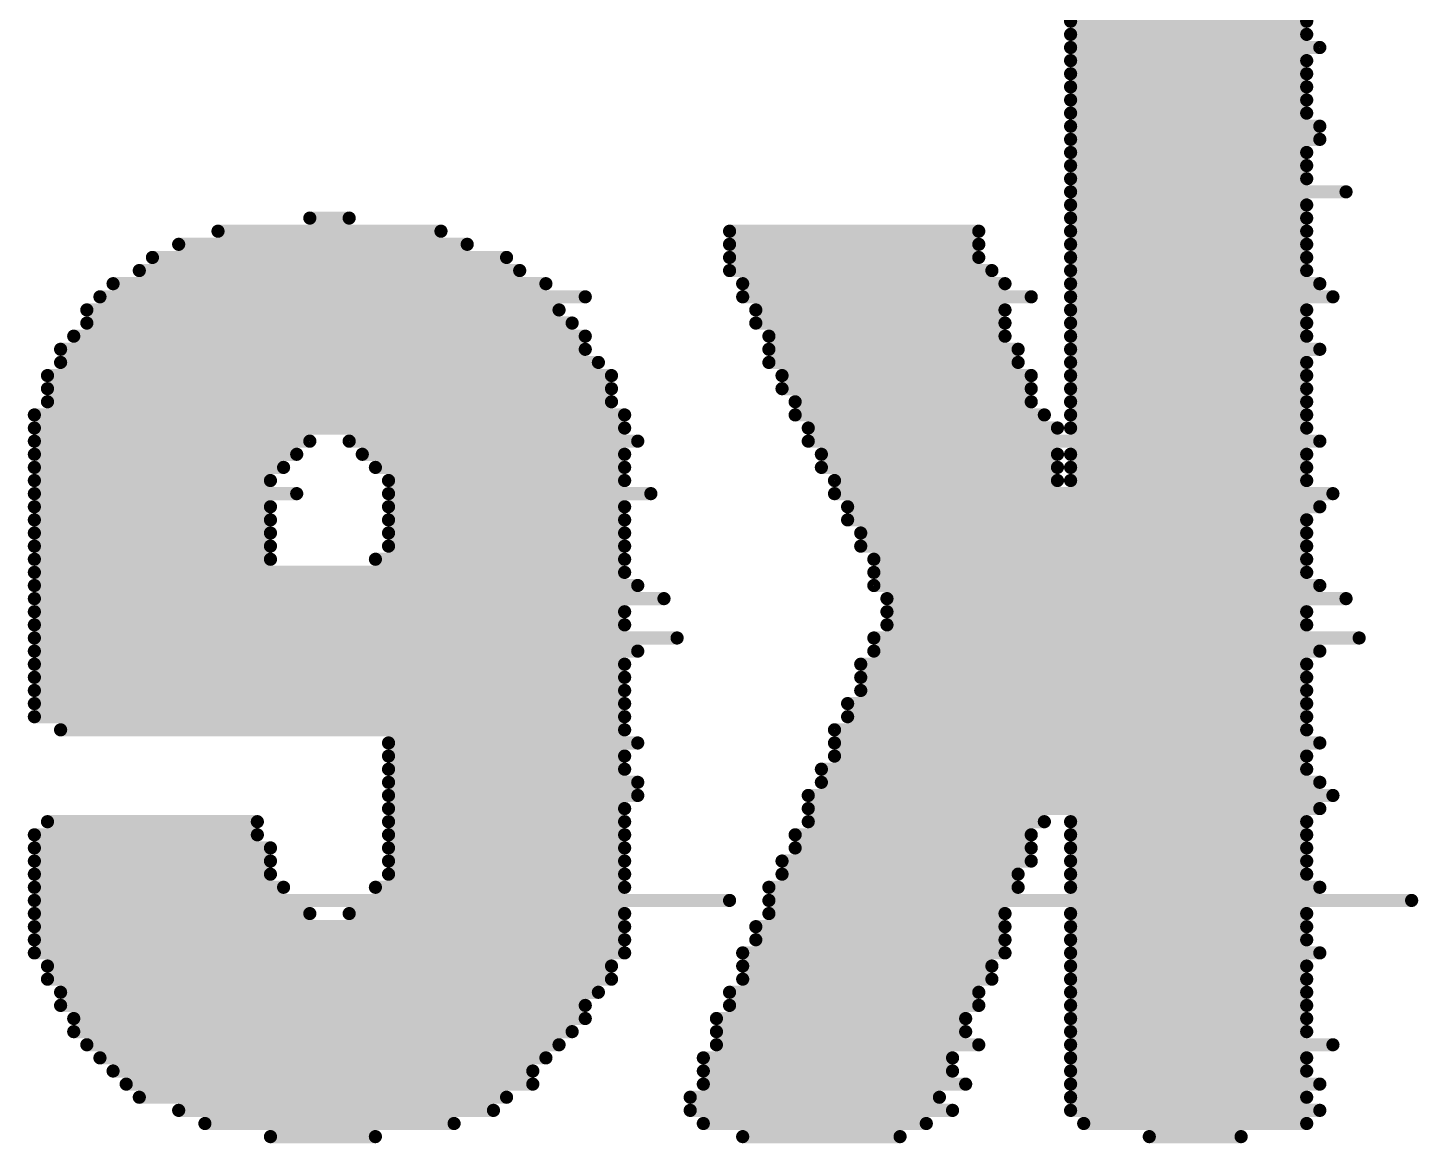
# Model space of a CAD drawing. Header units: millimetres. Extents: x 38 to 445, y 25 to 285.
# Drawn here: x 212.468 to 213.814, y 81.535 to 82.614 of the extents above; entities that cross this region are included whole.
import ezdxf

# ---------------------------------------------------------------- set-up
doc = ezdxf.new("R2010")
doc.units = ezdxf.units.MM
doc.layers.add('BottomOverlay', color=54, linetype='Continuous')

# ---------------------------------------------------------------- blocks, each defined once
blk = doc.blocks.new('P___Z__SOM_B_10')
at = {"layer": 'BottomOverlay', "const_width": 0.0127}
for points in [[(35.4203, -1.5621), (35.3314, -1.5621)], [(35.814, -1.5621), (35.6616, -1.5621)], [(36.2712, -1.5621), (36.1696, -1.5621)], [(35.4838, -1.5748), (35.2679, -1.5748)], [(35.8521, -1.5748), (35.6362, -1.5748)], [(36.3347, -1.5748), (36.0934, -1.5748)], [(35.4965, -1.5875), (35.2552, -1.5875)], [(35.8648, -1.5875), (35.6108, -1.5875)], [(36.3601, -1.5875), (36.0553, -1.5875)], [(35.4965, -1.6002), (35.2679, -1.6002)], [(35.8648, -1.6002), (35.6235, -1.6002)], [(36.3982, -1.6002), (36.0426, -1.6002)], [(35.4965, -1.6129), (35.2552, -1.6129)], [(35.8521, -1.6129), (35.5981, -1.6129)], [(36.4109, -1.6129), (36.0172, -1.6129)], [(35.4965, -1.6256), (35.2679, -1.6256)], [(35.8521, -1.6256), (35.6108, -1.6256)], [(36.4236, -1.6256), (36.0172, -1.6256)], [(35.4965, -1.6383), (35.2679, -1.6383)], [(35.8521, -1.6383), (35.6108, -1.6383)], [(36.4363, -1.6383), (36.0045, -1.6383)], [(35.4965, -1.651), (35.2425, -1.651)], [(35.8394, -1.651), (35.5854, -1.651)], [(36.449, -1.651), (35.9918, -1.651)], [(35.4965, -1.6637), (35.2679, -1.6637)], [(35.8394, -1.6637), (35.5981, -1.6637)], [(36.4617, -1.6637), (35.9791, -1.6637)], [(35.4965, -1.6764), (35.2679, -1.6764)], [(35.8394, -1.6764), (35.5981, -1.6764)], [(36.4617, -1.6764), (35.9664, -1.6764)], [(35.4965, -1.6891), (35.2679, -1.6891)], [(35.4965, -1.7018), (35.2679, -1.7018)], [(35.8267, -1.6891), (35.5854, -1.6891)], [(35.8267, -1.7018), (35.5854, -1.7018)], [(36.4744, -1.7018), (35.9537, -1.7018)], [(36.4744, -1.6891), (35.9664, -1.6891)], [(35.4965, -1.7145), (35.2679, -1.7145)], [(35.814, -1.7145), (35.5727, -1.7145)], [(36.4871, -1.7145), (35.941, -1.7145)], [(35.4965, -1.7272), (35.2679, -1.7272)], [(35.814, -1.7272), (35.5727, -1.7272)], [(36.4871, -1.7272), (35.941, -1.7272)], [(35.4965, -1.7399), (35.2552, -1.7399)], [(35.814, -1.7399), (35.56, -1.7399)], [(36.4998, -1.7399), (35.9283, -1.7399)], [(35.4965, -1.7526), (35.2679, -1.7526)], [(35.8013, -1.7526), (35.56, -1.7526)], [(36.4998, -1.7526), (35.9283, -1.7526)], [(35.4965, -1.7653), (35.2679, -1.7653)], [(35.8013, -1.7653), (35.56, -1.7653)], [(36.4998, -1.7653), (35.9283, -1.7653)], [(35.4965, -1.778), (35.2679, -1.778)], [(35.7886, -1.778), (35.56, -1.778)], [(36.195, -1.778), (35.9283, -1.778)], [(36.4998, -1.778), (36.2331, -1.778)], [(35.7886, -1.7907), (35.1663, -1.7907)], [(36.4998, -1.7907), (35.8267, -1.7907)], [(35.4965, -1.8034), (35.2552, -1.8034)], [(35.7886, -1.8034), (35.5473, -1.8034)], [(36.1696, -1.8034), (35.9283, -1.8034)], [(36.4998, -1.8034), (36.2585, -1.8034)], [(35.4965, -1.8161), (35.2679, -1.8161)], [(35.7759, -1.8161), (35.5473, -1.8161)], [(36.1569, -1.8161), (35.9283, -1.8161)], [(36.4998, -1.8161), (36.2712, -1.8161)], [(35.4965, -1.8288), (35.2679, -1.8288)], [(35.7759, -1.8288), (35.5346, -1.8288)], [(36.1569, -1.8288), (35.9283, -1.8288)], [(36.4998, -1.8288), (36.2712, -1.8288)], [(35.4965, -1.8415), (35.2679, -1.8415)], [(35.7632, -1.8415), (35.5346, -1.8415)], [(36.1569, -1.8415), (35.9283, -1.8415)], [(36.4998, -1.8415), (36.2712, -1.8415)], [(35.4965, -1.8542), (35.2679, -1.8542)], [(35.7632, -1.8542), (35.5346, -1.8542)], [(36.1569, -1.8542), (35.9283, -1.8542)], [(36.4998, -1.8542), (36.2839, -1.8542)], [(35.4965, -1.8669), (35.2679, -1.8669)], [(35.7505, -1.8669), (35.5219, -1.8669)], [(36.1569, -1.8669), (35.9283, -1.8669)], [(36.4871, -1.8669), (36.2839, -1.8669)], [(35.7505, -1.8796), (35.2552, -1.8796)], [(36.1569, -1.8796), (35.9283, -1.8796)], [(35.7505, -1.8923), (35.2425, -1.8923)], [(36.1569, -1.8923), (35.9156, -1.8923)], [(35.7378, -1.905), (35.2552, -1.905)], [(35.7378, -1.9177), (35.2679, -1.9177)], [(36.1569, -1.905), (35.9156, -1.905)], [(36.1569, -1.9177), (35.9283, -1.9177)], [(35.7251, -1.9304), (35.2679, -1.9304)], [(36.1569, -1.9304), (35.9283, -1.9304)], [(35.7251, -1.9431), (35.2552, -1.9431)], [(36.1569, -1.9431), (35.9156, -1.9431)], [(35.7251, -1.9558), (35.2679, -1.9558)], [(36.4744, -1.9558), (35.9283, -1.9558)], [(35.7124, -1.9685), (35.2679, -1.9685)], [(36.4998, -1.9685), (35.9283, -1.9685)], [(35.7124, -1.9812), (35.2679, -1.9812)], [(36.4998, -1.9812), (35.9283, -1.9812)], [(35.6997, -1.9939), (35.2679, -1.9939)], [(36.4998, -1.9939), (35.9283, -1.9939)], [(35.6997, -2.0066), (35.2679, -2.0066)], [(36.4998, -2.0066), (35.9283, -2.0066)], [(35.6997, -2.0193), (35.2679, -2.0193)], [(36.4998, -2.0193), (35.9283, -2.0193)], [(35.687, -2.032), (35.2552, -2.032)], [(36.4998, -2.032), (35.9156, -2.032)], [(35.687, -2.0447), (35.2171, -2.0447)], [(36.4998, -2.0447), (35.8775, -2.0447)], [(35.6743, -2.0574), (35.2679, -2.0574)], [(36.4998, -2.0574), (35.9283, -2.0574)], [(35.6743, -2.0701), (35.2679, -2.0701)], [(36.4998, -2.0701), (35.9283, -2.0701)], [(35.6743, -2.0828), (35.2298, -2.0828)], [(36.4998, -2.0828), (35.8902, -2.0828)], [(35.687, -2.0955), (35.2552, -2.0955)], [(36.4998, -2.0955), (35.9156, -2.0955)], [(35.687, -2.1082), (35.2679, -2.1082)], [(36.4998, -2.1082), (35.9283, -2.1082)], [(35.687, -2.1209), (35.2679, -2.1209)], [(36.1696, -2.1209), (35.9283, -2.1209)], [(36.4998, -2.1209), (36.2712, -2.1209)], [(35.6997, -2.1336), (35.2679, -2.1336)], [(35.6997, -2.1463), (35.2679, -2.1463)], [(36.1569, -2.1336), (35.9283, -2.1336)], [(36.1569, -2.1463), (35.9283, -2.1463)], [(36.4998, -2.1336), (36.2712, -2.1336)], [(36.4998, -2.1463), (36.2712, -2.1463)], [(35.7124, -2.159), (35.2679, -2.159)], [(36.1569, -2.159), (35.9283, -2.159)], [(36.4998, -2.159), (36.2712, -2.159)], [(35.7124, -2.1717), (35.2552, -2.1717)], [(36.1569, -2.1717), (35.9283, -2.1717)], [(36.4998, -2.1717), (36.2712, -2.1717)], [(35.7251, -2.1844), (35.2425, -2.1844)], [(36.1569, -2.1844), (35.9029, -2.1844)], [(36.4998, -2.1844), (36.2458, -2.1844)], [(35.4965, -2.1971), (35.2679, -2.1971)], [(35.7251, -2.1971), (35.5092, -2.1971)], [(36.1569, -2.1971), (35.9283, -2.1971)], [(36.4998, -2.1971), (36.2712, -2.1971)], [(35.4965, -2.2098), (35.2679, -2.2098)], [(35.7378, -2.2098), (35.5092, -2.2098)], [(36.1696, -2.2098), (35.9283, -2.2098)], [(36.4998, -2.2098), (36.2585, -2.2098)], [(35.4965, -2.2225), (35.2679, -2.2225)], [(35.7378, -2.2225), (35.5092, -2.2225)], [(36.1823, -2.2225), (35.9283, -2.2225)], [(36.4998, -2.2225), (36.2458, -2.2225)], [(35.7505, -2.2352), (35.2552, -2.2352)], [(36.195, -2.2352), (35.9156, -2.2352)], [(36.4998, -2.2352), (36.2331, -2.2352)], [(35.4965, -2.2479), (35.2679, -2.2479)], [(35.7505, -2.2479), (35.5092, -2.2479)], [(36.4998, -2.2479), (35.9283, -2.2479)], [(35.4965, -2.2606), (35.2679, -2.2606)], [(35.7632, -2.2606), (35.5219, -2.2606)], [(36.4998, -2.2606), (35.9283, -2.2606)], [(35.4965, -2.2733), (35.2679, -2.2733)], [(35.7632, -2.2733), (35.5346, -2.2733)], [(36.4871, -2.2733), (35.941, -2.2733)], [(35.4965, -2.286), (35.2679, -2.286)], [(35.7759, -2.286), (35.5346, -2.286)], [(36.4871, -2.286), (35.941, -2.286)], [(35.4965, -2.2987), (35.2679, -2.2987)], [(35.7759, -2.2987), (35.5346, -2.2987)], [(36.4871, -2.2987), (35.941, -2.2987)], [(35.4965, -2.3114), (35.2679, -2.3114)], [(35.7886, -2.3114), (35.5473, -2.3114)], [(36.4744, -2.3114), (35.9537, -2.3114)], [(35.4965, -2.3241), (35.2552, -2.3241)], [(35.7886, -2.3241), (35.5473, -2.3241)], [(36.4744, -2.3241), (35.9664, -2.3241)], [(35.4965, -2.3368), (35.2679, -2.3368)], [(35.7886, -2.3368), (35.56, -2.3368)], [(36.4617, -2.3368), (35.9664, -2.3368)], [(35.4965, -2.3495), (35.2679, -2.3495)], [(35.8013, -2.3495), (35.56, -2.3495)], [(36.449, -2.3495), (35.9791, -2.3495)], [(35.4965, -2.3749), (35.2425, -2.3749)], [(35.4965, -2.3622), (35.2679, -2.3622)], [(35.814, -2.3749), (35.5346, -2.3749)], [(35.8013, -2.3622), (35.56, -2.3622)], [(36.4363, -2.3749), (35.9664, -2.3749)], [(36.449, -2.3622), (35.9918, -2.3622)], [(35.4965, -2.3876), (35.2552, -2.3876)], [(35.814, -2.3876), (35.56, -2.3876)], [(36.4236, -2.3876), (36.0045, -2.3876)], [(35.4965, -2.4003), (35.2679, -2.4003)], [(35.8267, -2.4003), (35.5727, -2.4003)], [(36.3982, -2.4003), (36.0299, -2.4003)], [(35.4965, -2.413), (35.2679, -2.413)], [(35.8267, -2.413), (35.5854, -2.413)], [(36.3855, -2.413), (36.0426, -2.413)], [(35.4965, -2.4257), (35.2679, -2.4257)], [(35.8267, -2.4257), (35.5854, -2.4257)], [(36.3601, -2.4257), (36.0807, -2.4257)], [(35.4965, -2.4384), (35.2679, -2.4384)], [(35.8267, -2.4384), (35.5854, -2.4384)], [(36.322, -2.4384), (36.1061, -2.4384)], [(35.4965, -2.4511), (35.2679, -2.4511)], [(36.2331, -2.4511), (36.195, -2.4511)], [(35.4965, -2.4638), (35.2679, -2.4638)], [(35.4965, -2.4765), (35.2298, -2.4765)], [(35.4965, -2.4892), (35.2679, -2.4892)], [(35.4965, -2.5019), (35.2679, -2.5019)], [(35.4965, -2.5146), (35.2679, -2.5146)], [(35.4965, -2.5273), (35.2552, -2.5273)], [(35.4965, -2.54), (35.2552, -2.54)], [(35.4965, -2.5527), (35.2679, -2.5527)], [(35.4965, -2.5654), (35.2679, -2.5654)], [(35.4965, -2.5781), (35.2679, -2.5781)], [(35.4965, -2.5908), (35.2679, -2.5908)], [(35.4965, -2.6035), (35.2679, -2.6035)], [(35.4965, -2.6162), (35.2552, -2.6162)], [(35.4965, -2.6289), (35.2679, -2.6289)], [(35.4965, -2.6416), (35.2679, -2.6416)]]:
    blk.add_lwpolyline(points, dxfattribs=at)
at = {"layer": 'BottomOverlay', "const_width": 0.00635}
for points in [[(35.3282, -1.5621, 1), (35.3346, -1.5621, 1)], [(35.4171, -1.5621, 1), (35.4235, -1.5621, 1)], [(35.6584, -1.5621, 1), (35.6648, -1.5621, 1)], [(35.8108, -1.5621, 1), (35.8172, -1.5621, 1)], [(36.1664, -1.5621, 1), (36.1728, -1.5621, 1)], [(36.268, -1.5621, 1), (36.2744, -1.5621, 1)], [(35.2647, -1.5748, 1), (35.2711, -1.5748, 1)], [(35.4806, -1.5748, 1), (35.487, -1.5748, 1)], [(35.633, -1.5748, 1), (35.6394, -1.5748, 1)], [(35.8489, -1.5748, 1), (35.8553, -1.5748, 1)], [(36.0902, -1.5748, 1), (36.0966, -1.5748, 1)], [(36.3315, -1.5748, 1), (36.3379, -1.5748, 1)], [(35.252, -1.5875, 1), (35.2584, -1.5875, 1)], [(35.4933, -1.5875, 1), (35.4997, -1.5875, 1)], [(35.6076, -1.5875, 1), (35.614, -1.5875, 1)], [(35.8616, -1.5875, 1), (35.868, -1.5875, 1)], [(36.0521, -1.5875, 1), (36.0585, -1.5875, 1)], [(36.3569, -1.5875, 1), (36.3633, -1.5875, 1)], [(35.2647, -1.6002, 1), (35.2711, -1.6002, 1)], [(35.4933, -1.6002, 1), (35.4997, -1.6002, 1)], [(35.6203, -1.6002, 1), (35.6267, -1.6002, 1)], [(35.8616, -1.6002, 1), (35.868, -1.6002, 1)], [(36.0394, -1.6002, 1), (36.0458, -1.6002, 1)], [(36.395, -1.6002, 1), (36.4014, -1.6002, 1)], [(35.252, -1.6129, 1), (35.2584, -1.6129, 1)], [(35.4933, -1.6129, 1), (35.4997, -1.6129, 1)], [(35.5949, -1.6129, 1), (35.6013, -1.6129, 1)], [(35.8489, -1.6129, 1), (35.8553, -1.6129, 1)], [(36.014, -1.6129, 1), (36.0204, -1.6129, 1)], [(36.4077, -1.6129, 1), (36.4141, -1.6129, 1)], [(35.2647, -1.6256, 1), (35.2711, -1.6256, 1)], [(35.4933, -1.6256, 1), (35.4997, -1.6256, 1)], [(35.6076, -1.6256, 1), (35.614, -1.6256, 1)], [(35.8489, -1.6256, 1), (35.8553, -1.6256, 1)], [(36.014, -1.6256, 1), (36.0204, -1.6256, 1)], [(36.4204, -1.6256, 1), (36.4268, -1.6256, 1)], [(35.2647, -1.6383, 1), (35.2711, -1.6383, 1)], [(35.4933, -1.6383, 1), (35.4997, -1.6383, 1)], [(35.6076, -1.6383, 1), (35.614, -1.6383, 1)], [(35.8489, -1.6383, 1), (35.8553, -1.6383, 1)], [(36.0013, -1.6383, 1), (36.0077, -1.6383, 1)], [(36.4331, -1.6383, 1), (36.4395, -1.6383, 1)], [(35.2393, -1.651, 1), (35.2457, -1.651, 1)], [(35.4933, -1.651, 1), (35.4997, -1.651, 1)], [(35.5822, -1.651, 1), (35.5886, -1.651, 1)], [(35.8362, -1.651, 1), (35.8426, -1.651, 1)], [(35.9886, -1.651, 1), (35.995, -1.651, 1)], [(36.4458, -1.651, 1), (36.4522, -1.651, 1)], [(35.2647, -1.6637, 1), (35.2711, -1.6637, 1)], [(35.4933, -1.6637, 1), (35.4997, -1.6637, 1)], [(35.5949, -1.6637, 1), (35.6013, -1.6637, 1)], [(35.8362, -1.6637, 1), (35.8426, -1.6637, 1)], [(35.9759, -1.6637, 1), (35.9823, -1.6637, 1)], [(36.4585, -1.6637, 1), (36.4649, -1.6637, 1)], [(35.2647, -1.6764, 1), (35.2711, -1.6764, 1)], [(35.4933, -1.6764, 1), (35.4997, -1.6764, 1)], [(35.5949, -1.6764, 1), (35.6013, -1.6764, 1)], [(35.8362, -1.6764, 1), (35.8426, -1.6764, 1)], [(35.9632, -1.6764, 1), (35.9696, -1.6764, 1)], [(36.4585, -1.6764, 1), (36.4649, -1.6764, 1)], [(35.2647, -1.6891, 1), (35.2711, -1.6891, 1)], [(35.2647, -1.7018, 1), (35.2711, -1.7018, 1)], [(35.4933, -1.6891, 1), (35.4997, -1.6891, 1)], [(35.4933, -1.7018, 1), (35.4997, -1.7018, 1)], [(35.5822, -1.6891, 1), (35.5886, -1.6891, 1)], [(35.5822, -1.7018, 1), (35.5886, -1.7018, 1)], [(35.8235, -1.6891, 1), (35.8299, -1.6891, 1)], [(35.8235, -1.7018, 1), (35.8299, -1.7018, 1)], [(35.9505, -1.7018, 1), (35.9569, -1.7018, 1)], [(35.9632, -1.6891, 1), (35.9696, -1.6891, 1)], [(36.4712, -1.6891, 1), (36.4776, -1.6891, 1)], [(36.4712, -1.7018, 1), (36.4776, -1.7018, 1)], [(35.2647, -1.7145, 1), (35.2711, -1.7145, 1)], [(35.4933, -1.7145, 1), (35.4997, -1.7145, 1)], [(35.5695, -1.7145, 1), (35.5759, -1.7145, 1)], [(35.8108, -1.7145, 1), (35.8172, -1.7145, 1)], [(35.9378, -1.7145, 1), (35.9442, -1.7145, 1)], [(36.4839, -1.7145, 1), (36.4903, -1.7145, 1)], [(35.2647, -1.7272, 1), (35.2711, -1.7272, 1)], [(35.4933, -1.7272, 1), (35.4997, -1.7272, 1)], [(35.5695, -1.7272, 1), (35.5759, -1.7272, 1)], [(35.8108, -1.7272, 1), (35.8172, -1.7272, 1)], [(35.9378, -1.7272, 1), (35.9442, -1.7272, 1)], [(36.4839, -1.7272, 1), (36.4903, -1.7272, 1)], [(35.252, -1.7399, 1), (35.2584, -1.7399, 1)], [(35.4933, -1.7399, 1), (35.4997, -1.7399, 1)], [(35.5568, -1.7399, 1), (35.5632, -1.7399, 1)], [(35.8108, -1.7399, 1), (35.8172, -1.7399, 1)], [(35.9251, -1.7399, 1), (35.9315, -1.7399, 1)], [(36.4966, -1.7399, 1), (36.503, -1.7399, 1)], [(35.2647, -1.7526, 1), (35.2711, -1.7526, 1)], [(35.4933, -1.7526, 1), (35.4997, -1.7526, 1)], [(35.5568, -1.7526, 1), (35.5632, -1.7526, 1)], [(35.7981, -1.7526, 1), (35.8045, -1.7526, 1)], [(35.9251, -1.7526, 1), (35.9315, -1.7526, 1)], [(36.4966, -1.7526, 1), (36.503, -1.7526, 1)], [(35.2647, -1.7653, 1), (35.2711, -1.7653, 1)], [(35.4933, -1.7653, 1), (35.4997, -1.7653, 1)], [(35.5568, -1.7653, 1), (35.5632, -1.7653, 1)], [(35.7981, -1.7653, 1), (35.8045, -1.7653, 1)], [(35.9251, -1.7653, 1), (35.9315, -1.7653, 1)], [(36.4966, -1.7653, 1), (36.503, -1.7653, 1)], [(35.2647, -1.778, 1), (35.2711, -1.778, 1)], [(35.4933, -1.778, 1), (35.4997, -1.778, 1)], [(35.5568, -1.778, 1), (35.5632, -1.778, 1)], [(35.7854, -1.778, 1), (35.7918, -1.778, 1)], [(35.9251, -1.778, 1), (35.9315, -1.778, 1)], [(36.1918, -1.778, 1), (36.1982, -1.778, 1)], [(36.2299, -1.778, 1), (36.2363, -1.778, 1)], [(36.4966, -1.778, 1), (36.503, -1.778, 1)], [(35.1631, -1.7907, 1), (35.1695, -1.7907, 1)], [(35.7854, -1.7907, 1), (35.7918, -1.7907, 1)], [(35.8235, -1.7907, 1), (35.8299, -1.7907, 1)], [(36.4966, -1.7907, 1), (36.503, -1.7907, 1)], [(35.252, -1.8034, 1), (35.2584, -1.8034, 1)], [(35.4933, -1.8034, 1), (35.4997, -1.8034, 1)], [(35.5441, -1.8034, 1), (35.5505, -1.8034, 1)], [(35.7854, -1.8034, 1), (35.7918, -1.8034, 1)], [(35.9251, -1.8034, 1), (35.9315, -1.8034, 1)], [(36.1664, -1.8034, 1), (36.1728, -1.8034, 1)], [(36.2553, -1.8034, 1), (36.2617, -1.8034, 1)], [(36.4966, -1.8034, 1), (36.503, -1.8034, 1)], [(35.2647, -1.8161, 1), (35.2711, -1.8161, 1)], [(35.4933, -1.8161, 1), (35.4997, -1.8161, 1)], [(35.5441, -1.8161, 1), (35.5505, -1.8161, 1)], [(35.7727, -1.8161, 1), (35.7791, -1.8161, 1)], [(35.9251, -1.8161, 1), (35.9315, -1.8161, 1)], [(36.1537, -1.8161, 1), (36.1601, -1.8161, 1)], [(36.268, -1.8161, 1), (36.2744, -1.8161, 1)], [(36.4966, -1.8161, 1), (36.503, -1.8161, 1)], [(35.2647, -1.8288, 1), (35.2711, -1.8288, 1)], [(35.4933, -1.8288, 1), (35.4997, -1.8288, 1)], [(35.5314, -1.8288, 1), (35.5378, -1.8288, 1)], [(35.7727, -1.8288, 1), (35.7791, -1.8288, 1)], [(35.9251, -1.8288, 1), (35.9315, -1.8288, 1)], [(36.1537, -1.8288, 1), (36.1601, -1.8288, 1)], [(36.268, -1.8288, 1), (36.2744, -1.8288, 1)], [(36.4966, -1.8288, 1), (36.503, -1.8288, 1)], [(35.2647, -1.8415, 1), (35.2711, -1.8415, 1)], [(35.4933, -1.8415, 1), (35.4997, -1.8415, 1)], [(35.5314, -1.8415, 1), (35.5378, -1.8415, 1)], [(35.76, -1.8415, 1), (35.7664, -1.8415, 1)], [(35.9251, -1.8415, 1), (35.9315, -1.8415, 1)], [(36.1537, -1.8415, 1), (36.1601, -1.8415, 1)], [(36.268, -1.8415, 1), (36.2744, -1.8415, 1)], [(36.4966, -1.8415, 1), (36.503, -1.8415, 1)], [(35.2647, -1.8542, 1), (35.2711, -1.8542, 1)], [(35.4933, -1.8542, 1), (35.4997, -1.8542, 1)], [(35.5314, -1.8542, 1), (35.5378, -1.8542, 1)], [(35.76, -1.8542, 1), (35.7664, -1.8542, 1)], [(35.9251, -1.8542, 1), (35.9315, -1.8542, 1)], [(36.1537, -1.8542, 1), (36.1601, -1.8542, 1)], [(36.2807, -1.8542, 1), (36.2871, -1.8542, 1)], [(36.4966, -1.8542, 1), (36.503, -1.8542, 1)], [(35.2647, -1.8669, 1), (35.2711, -1.8669, 1)], [(35.4933, -1.8669, 1), (35.4997, -1.8669, 1)], [(35.5187, -1.8669, 1), (35.5251, -1.8669, 1)], [(35.7473, -1.8669, 1), (35.7537, -1.8669, 1)], [(35.9251, -1.8669, 1), (35.9315, -1.8669, 1)], [(36.1537, -1.8669, 1), (36.1601, -1.8669, 1)], [(36.2807, -1.8669, 1), (36.2871, -1.8669, 1)], [(36.4839, -1.8669, 1), (36.4903, -1.8669, 1)], [(35.252, -1.8796, 1), (35.2584, -1.8796, 1)], [(35.7473, -1.8796, 1), (35.7537, -1.8796, 1)], [(35.9251, -1.8796, 1), (35.9315, -1.8796, 1)], [(36.1537, -1.8796, 1), (36.1601, -1.8796, 1)], [(35.2393, -1.8923, 1), (35.2457, -1.8923, 1)], [(35.7473, -1.8923, 1), (35.7537, -1.8923, 1)], [(35.9124, -1.8923, 1), (35.9188, -1.8923, 1)], [(36.1537, -1.8923, 1), (36.1601, -1.8923, 1)], [(35.252, -1.905, 1), (35.2584, -1.905, 1)], [(35.2647, -1.9177, 1), (35.2711, -1.9177, 1)], [(35.7346, -1.905, 1), (35.741, -1.905, 1)], [(35.7346, -1.9177, 1), (35.741, -1.9177, 1)], [(35.9124, -1.905, 1), (35.9188, -1.905, 1)], [(35.9251, -1.9177, 1), (35.9315, -1.9177, 1)], [(36.1537, -1.905, 1), (36.1601, -1.905, 1)], [(36.1537, -1.9177, 1), (36.1601, -1.9177, 1)], [(35.2647, -1.9304, 1), (35.2711, -1.9304, 1)], [(35.7219, -1.9304, 1), (35.7283, -1.9304, 1)], [(35.9251, -1.9304, 1), (35.9315, -1.9304, 1)], [(36.1537, -1.9304, 1), (36.1601, -1.9304, 1)], [(35.252, -1.9431, 1), (35.2584, -1.9431, 1)], [(35.7219, -1.9431, 1), (35.7283, -1.9431, 1)], [(35.9124, -1.9431, 1), (35.9188, -1.9431, 1)], [(36.1537, -1.9431, 1), (36.1601, -1.9431, 1)], [(35.2647, -1.9558, 1), (35.2711, -1.9558, 1)], [(35.7219, -1.9558, 1), (35.7283, -1.9558, 1)], [(35.9251, -1.9558, 1), (35.9315, -1.9558, 1)], [(36.4712, -1.9558, 1), (36.4776, -1.9558, 1)], [(35.2647, -1.9685, 1), (35.2711, -1.9685, 1)], [(35.7092, -1.9685, 1), (35.7156, -1.9685, 1)], [(35.9251, -1.9685, 1), (35.9315, -1.9685, 1)], [(36.4966, -1.9685, 1), (36.503, -1.9685, 1)], [(35.2647, -1.9812, 1), (35.2711, -1.9812, 1)], [(35.7092, -1.9812, 1), (35.7156, -1.9812, 1)], [(35.9251, -1.9812, 1), (35.9315, -1.9812, 1)], [(36.4966, -1.9812, 1), (36.503, -1.9812, 1)], [(35.2647, -1.9939, 1), (35.2711, -1.9939, 1)], [(35.6965, -1.9939, 1), (35.7029, -1.9939, 1)], [(35.9251, -1.9939, 1), (35.9315, -1.9939, 1)], [(36.4966, -1.9939, 1), (36.503, -1.9939, 1)], [(35.2647, -2.0066, 1), (35.2711, -2.0066, 1)], [(35.6965, -2.0066, 1), (35.7029, -2.0066, 1)], [(35.9251, -2.0066, 1), (35.9315, -2.0066, 1)], [(36.4966, -2.0066, 1), (36.503, -2.0066, 1)], [(35.2647, -2.0193, 1), (35.2711, -2.0193, 1)], [(35.6965, -2.0193, 1), (35.7029, -2.0193, 1)], [(35.9251, -2.0193, 1), (35.9315, -2.0193, 1)], [(36.4966, -2.0193, 1), (36.503, -2.0193, 1)], [(35.252, -2.032, 1), (35.2584, -2.032, 1)], [(35.6838, -2.032, 1), (35.6902, -2.032, 1)], [(35.9124, -2.032, 1), (35.9188, -2.032, 1)], [(36.4966, -2.032, 1), (36.503, -2.032, 1)], [(35.2139, -2.0447, 1), (35.2203, -2.0447, 1)], [(35.6838, -2.0447, 1), (35.6902, -2.0447, 1)], [(35.8743, -2.0447, 1), (35.8807, -2.0447, 1)], [(36.4966, -2.0447, 1), (36.503, -2.0447, 1)], [(35.2647, -2.0574, 1), (35.2711, -2.0574, 1)], [(35.6711, -2.0574, 1), (35.6775, -2.0574, 1)], [(35.9251, -2.0574, 1), (35.9315, -2.0574, 1)], [(36.4966, -2.0574, 1), (36.503, -2.0574, 1)], [(35.2647, -2.0701, 1), (35.2711, -2.0701, 1)], [(35.6711, -2.0701, 1), (35.6775, -2.0701, 1)], [(35.9251, -2.0701, 1), (35.9315, -2.0701, 1)], [(36.4966, -2.0701, 1), (36.503, -2.0701, 1)], [(35.2266, -2.0828, 1), (35.233, -2.0828, 1)], [(35.6711, -2.0828, 1), (35.6775, -2.0828, 1)], [(35.887, -2.0828, 1), (35.8934, -2.0828, 1)], [(36.4966, -2.0828, 1), (36.503, -2.0828, 1)], [(35.252, -2.0955, 1), (35.2584, -2.0955, 1)], [(35.6838, -2.0955, 1), (35.6902, -2.0955, 1)], [(35.9124, -2.0955, 1), (35.9188, -2.0955, 1)], [(36.4966, -2.0955, 1), (36.503, -2.0955, 1)], [(35.2647, -2.1082, 1), (35.2711, -2.1082, 1)], [(35.6838, -2.1082, 1), (35.6902, -2.1082, 1)], [(35.9251, -2.1082, 1), (35.9315, -2.1082, 1)], [(36.4966, -2.1082, 1), (36.503, -2.1082, 1)], [(35.2647, -2.1209, 1), (35.2711, -2.1209, 1)], [(35.6838, -2.1209, 1), (35.6902, -2.1209, 1)], [(35.9251, -2.1209, 1), (35.9315, -2.1209, 1)], [(36.1664, -2.1209, 1), (36.1728, -2.1209, 1)], [(36.268, -2.1209, 1), (36.2744, -2.1209, 1)], [(36.4966, -2.1209, 1), (36.503, -2.1209, 1)], [(35.2647, -2.1336, 1), (35.2711, -2.1336, 1)], [(35.2647, -2.1463, 1), (35.2711, -2.1463, 1)], [(35.6965, -2.1336, 1), (35.7029, -2.1336, 1)], [(35.6965, -2.1463, 1), (35.7029, -2.1463, 1)], [(35.9251, -2.1336, 1), (35.9315, -2.1336, 1)], [(35.9251, -2.1463, 1), (35.9315, -2.1463, 1)], [(36.1537, -2.1336, 1), (36.1601, -2.1336, 1)], [(36.1537, -2.1463, 1), (36.1601, -2.1463, 1)], [(36.268, -2.1336, 1), (36.2744, -2.1336, 1)], [(36.268, -2.1463, 1), (36.2744, -2.1463, 1)], [(36.4966, -2.1336, 1), (36.503, -2.1336, 1)], [(36.4966, -2.1463, 1), (36.503, -2.1463, 1)], [(35.2647, -2.159, 1), (35.2711, -2.159, 1)], [(35.7092, -2.159, 1), (35.7156, -2.159, 1)], [(35.9251, -2.159, 1), (35.9315, -2.159, 1)], [(36.1537, -2.159, 1), (36.1601, -2.159, 1)], [(36.268, -2.159, 1), (36.2744, -2.159, 1)], [(36.4966, -2.159, 1), (36.503, -2.159, 1)], [(35.252, -2.1717, 1), (35.2584, -2.1717, 1)], [(35.7092, -2.1717, 1), (35.7156, -2.1717, 1)], [(35.9251, -2.1717, 1), (35.9315, -2.1717, 1)], [(36.1537, -2.1717, 1), (36.1601, -2.1717, 1)], [(36.268, -2.1717, 1), (36.2744, -2.1717, 1)], [(36.4966, -2.1717, 1), (36.503, -2.1717, 1)], [(35.2393, -2.1844, 1), (35.2457, -2.1844, 1)], [(35.7219, -2.1844, 1), (35.7283, -2.1844, 1)], [(35.8997, -2.1844, 1), (35.9061, -2.1844, 1)], [(36.1537, -2.1844, 1), (36.1601, -2.1844, 1)], [(36.2426, -2.1844, 1), (36.249, -2.1844, 1)], [(36.4966, -2.1844, 1), (36.503, -2.1844, 1)], [(35.2647, -2.1971, 1), (35.2711, -2.1971, 1)], [(35.4933, -2.1971, 1), (35.4997, -2.1971, 1)], [(35.506, -2.1971, 1), (35.5124, -2.1971, 1)], [(35.7219, -2.1971, 1), (35.7283, -2.1971, 1)], [(35.9251, -2.1971, 1), (35.9315, -2.1971, 1)], [(36.1537, -2.1971, 1), (36.1601, -2.1971, 1)], [(36.268, -2.1971, 1), (36.2744, -2.1971, 1)], [(36.4966, -2.1971, 1), (36.503, -2.1971, 1)], [(35.2647, -2.2098, 1), (35.2711, -2.2098, 1)], [(35.4933, -2.2098, 1), (35.4997, -2.2098, 1)], [(35.506, -2.2098, 1), (35.5124, -2.2098, 1)], [(35.7346, -2.2098, 1), (35.741, -2.2098, 1)], [(35.9251, -2.2098, 1), (35.9315, -2.2098, 1)], [(36.1664, -2.2098, 1), (36.1728, -2.2098, 1)], [(36.2553, -2.2098, 1), (36.2617, -2.2098, 1)], [(36.4966, -2.2098, 1), (36.503, -2.2098, 1)], [(35.2647, -2.2225, 1), (35.2711, -2.2225, 1)], [(35.4933, -2.2225, 1), (35.4997, -2.2225, 1)], [(35.506, -2.2225, 1), (35.5124, -2.2225, 1)], [(35.7346, -2.2225, 1), (35.741, -2.2225, 1)], [(35.9251, -2.2225, 1), (35.9315, -2.2225, 1)], [(36.1791, -2.2225, 1), (36.1855, -2.2225, 1)], [(36.2426, -2.2225, 1), (36.249, -2.2225, 1)], [(36.4966, -2.2225, 1), (36.503, -2.2225, 1)], [(35.252, -2.2352, 1), (35.2584, -2.2352, 1)], [(35.7473, -2.2352, 1), (35.7537, -2.2352, 1)], [(35.9124, -2.2352, 1), (35.9188, -2.2352, 1)], [(36.1918, -2.2352, 1), (36.1982, -2.2352, 1)], [(36.2299, -2.2352, 1), (36.2363, -2.2352, 1)], [(36.4966, -2.2352, 1), (36.503, -2.2352, 1)], [(35.2647, -2.2479, 1), (35.2711, -2.2479, 1)], [(35.4933, -2.2479, 1), (35.4997, -2.2479, 1)], [(35.506, -2.2479, 1), (35.5124, -2.2479, 1)], [(35.7473, -2.2479, 1), (35.7537, -2.2479, 1)], [(35.9251, -2.2479, 1), (35.9315, -2.2479, 1)], [(36.4966, -2.2479, 1), (36.503, -2.2479, 1)], [(35.2647, -2.2606, 1), (35.2711, -2.2606, 1)], [(35.4933, -2.2606, 1), (35.4997, -2.2606, 1)], [(35.5187, -2.2606, 1), (35.5251, -2.2606, 1)], [(35.76, -2.2606, 1), (35.7664, -2.2606, 1)], [(35.9251, -2.2606, 1), (35.9315, -2.2606, 1)], [(36.4966, -2.2606, 1), (36.503, -2.2606, 1)], [(35.2647, -2.2733, 1), (35.2711, -2.2733, 1)], [(35.4933, -2.2733, 1), (35.4997, -2.2733, 1)], [(35.5314, -2.2733, 1), (35.5378, -2.2733, 1)], [(35.76, -2.2733, 1), (35.7664, -2.2733, 1)], [(35.9378, -2.2733, 1), (35.9442, -2.2733, 1)], [(36.4839, -2.2733, 1), (36.4903, -2.2733, 1)], [(35.2647, -2.286, 1), (35.2711, -2.286, 1)], [(35.4933, -2.286, 1), (35.4997, -2.286, 1)], [(35.5314, -2.286, 1), (35.5378, -2.286, 1)], [(35.7727, -2.286, 1), (35.7791, -2.286, 1)], [(35.9378, -2.286, 1), (35.9442, -2.286, 1)], [(36.4839, -2.286, 1), (36.4903, -2.286, 1)], [(35.2647, -2.2987, 1), (35.2711, -2.2987, 1)], [(35.4933, -2.2987, 1), (35.4997, -2.2987, 1)], [(35.5314, -2.2987, 1), (35.5378, -2.2987, 1)], [(35.7727, -2.2987, 1), (35.7791, -2.2987, 1)], [(35.9378, -2.2987, 1), (35.9442, -2.2987, 1)], [(36.4839, -2.2987, 1), (36.4903, -2.2987, 1)], [(35.2647, -2.3114, 1), (35.2711, -2.3114, 1)], [(35.4933, -2.3114, 1), (35.4997, -2.3114, 1)], [(35.5441, -2.3114, 1), (35.5505, -2.3114, 1)], [(35.7854, -2.3114, 1), (35.7918, -2.3114, 1)], [(35.9505, -2.3114, 1), (35.9569, -2.3114, 1)], [(36.4712, -2.3114, 1), (36.4776, -2.3114, 1)], [(35.252, -2.3241, 1), (35.2584, -2.3241, 1)], [(35.4933, -2.3241, 1), (35.4997, -2.3241, 1)], [(35.5441, -2.3241, 1), (35.5505, -2.3241, 1)], [(35.7854, -2.3241, 1), (35.7918, -2.3241, 1)], [(35.9632, -2.3241, 1), (35.9696, -2.3241, 1)], [(36.4712, -2.3241, 1), (36.4776, -2.3241, 1)], [(35.2647, -2.3368, 1), (35.2711, -2.3368, 1)], [(35.4933, -2.3368, 1), (35.4997, -2.3368, 1)], [(35.5568, -2.3368, 1), (35.5632, -2.3368, 1)], [(35.7854, -2.3368, 1), (35.7918, -2.3368, 1)], [(35.9632, -2.3368, 1), (35.9696, -2.3368, 1)], [(36.4585, -2.3368, 1), (36.4649, -2.3368, 1)], [(35.2647, -2.3495, 1), (35.2711, -2.3495, 1)], [(35.4933, -2.3495, 1), (35.4997, -2.3495, 1)], [(35.5568, -2.3495, 1), (35.5632, -2.3495, 1)], [(35.7981, -2.3495, 1), (35.8045, -2.3495, 1)], [(35.9759, -2.3495, 1), (35.9823, -2.3495, 1)], [(36.4458, -2.3495, 1), (36.4522, -2.3495, 1)], [(35.2393, -2.3749, 1), (35.2457, -2.3749, 1)], [(35.2647, -2.3622, 1), (35.2711, -2.3622, 1)], [(35.4933, -2.3622, 1), (35.4997, -2.3622, 1)], [(35.4933, -2.3749, 1), (35.4997, -2.3749, 1)], [(35.5314, -2.3749, 1), (35.5378, -2.3749, 1)], [(35.5568, -2.3622, 1), (35.5632, -2.3622, 1)], [(35.7981, -2.3622, 1), (35.8045, -2.3622, 1)], [(35.8108, -2.3749, 1), (35.8172, -2.3749, 1)], [(35.9632, -2.3749, 1), (35.9696, -2.3749, 1)], [(35.9886, -2.3622, 1), (35.995, -2.3622, 1)], [(36.4331, -2.3749, 1), (36.4395, -2.3749, 1)], [(36.4458, -2.3622, 1), (36.4522, -2.3622, 1)], [(35.252, -2.3876, 1), (35.2584, -2.3876, 1)], [(35.4933, -2.3876, 1), (35.4997, -2.3876, 1)], [(35.5568, -2.3876, 1), (35.5632, -2.3876, 1)], [(35.8108, -2.3876, 1), (35.8172, -2.3876, 1)], [(36.0013, -2.3876, 1), (36.0077, -2.3876, 1)], [(36.4204, -2.3876, 1), (36.4268, -2.3876, 1)], [(35.2647, -2.4003, 1), (35.2711, -2.4003, 1)], [(35.4933, -2.4003, 1), (35.4997, -2.4003, 1)], [(35.5695, -2.4003, 1), (35.5759, -2.4003, 1)], [(35.8235, -2.4003, 1), (35.8299, -2.4003, 1)], [(36.0267, -2.4003, 1), (36.0331, -2.4003, 1)], [(36.395, -2.4003, 1), (36.4014, -2.4003, 1)], [(35.2647, -2.413, 1), (35.2711, -2.413, 1)], [(35.4933, -2.413, 1), (35.4997, -2.413, 1)], [(35.5822, -2.413, 1), (35.5886, -2.413, 1)], [(35.8235, -2.413, 1), (35.8299, -2.413, 1)], [(36.0394, -2.413, 1), (36.0458, -2.413, 1)], [(36.3823, -2.413, 1), (36.3887, -2.413, 1)], [(35.2647, -2.4257, 1), (35.2711, -2.4257, 1)], [(35.4933, -2.4257, 1), (35.4997, -2.4257, 1)], [(35.5822, -2.4257, 1), (35.5886, -2.4257, 1)], [(35.8235, -2.4257, 1), (35.8299, -2.4257, 1)], [(36.0775, -2.4257, 1), (36.0839, -2.4257, 1)], [(36.3569, -2.4257, 1), (36.3633, -2.4257, 1)], [(35.2647, -2.4384, 1), (35.2711, -2.4384, 1)], [(35.4933, -2.4384, 1), (35.4997, -2.4384, 1)], [(35.5822, -2.4384, 1), (35.5886, -2.4384, 1)], [(35.8235, -2.4384, 1), (35.8299, -2.4384, 1)], [(36.1029, -2.4384, 1), (36.1093, -2.4384, 1)], [(36.3188, -2.4384, 1), (36.3252, -2.4384, 1)], [(35.2647, -2.4511, 1), (35.2711, -2.4511, 1)], [(35.4933, -2.4511, 1), (35.4997, -2.4511, 1)], [(36.1918, -2.4511, 1), (36.1982, -2.4511, 1)], [(36.2299, -2.4511, 1), (36.2363, -2.4511, 1)], [(35.2647, -2.4638, 1), (35.2711, -2.4638, 1)], [(35.4933, -2.4638, 1), (35.4997, -2.4638, 1)], [(35.2266, -2.4765, 1), (35.233, -2.4765, 1)], [(35.4933, -2.4765, 1), (35.4997, -2.4765, 1)], [(35.2647, -2.4892, 1), (35.2711, -2.4892, 1)], [(35.4933, -2.4892, 1), (35.4997, -2.4892, 1)], [(35.2647, -2.5019, 1), (35.2711, -2.5019, 1)], [(35.4933, -2.5019, 1), (35.4997, -2.5019, 1)], [(35.2647, -2.5146, 1), (35.2711, -2.5146, 1)], [(35.4933, -2.5146, 1), (35.4997, -2.5146, 1)], [(35.252, -2.5273, 1), (35.2584, -2.5273, 1)], [(35.4933, -2.5273, 1), (35.4997, -2.5273, 1)], [(35.252, -2.54, 1), (35.2584, -2.54, 1)], [(35.4933, -2.54, 1), (35.4997, -2.54, 1)], [(35.2647, -2.5527, 1), (35.2711, -2.5527, 1)], [(35.4933, -2.5527, 1), (35.4997, -2.5527, 1)], [(35.2647, -2.5654, 1), (35.2711, -2.5654, 1)], [(35.4933, -2.5654, 1), (35.4997, -2.5654, 1)], [(35.2647, -2.5781, 1), (35.2711, -2.5781, 1)], [(35.2647, -2.5908, 1), (35.2711, -2.5908, 1)], [(35.4933, -2.5781, 1), (35.4997, -2.5781, 1)], [(35.4933, -2.5908, 1), (35.4997, -2.5908, 1)], [(35.2647, -2.6035, 1), (35.2711, -2.6035, 1)], [(35.4933, -2.6035, 1), (35.4997, -2.6035, 1)], [(35.252, -2.6162, 1), (35.2584, -2.6162, 1)], [(35.4933, -2.6162, 1), (35.4997, -2.6162, 1)], [(35.2647, -2.6289, 1), (35.2711, -2.6289, 1)], [(35.4933, -2.6289, 1), (35.4997, -2.6289, 1)], [(35.2647, -2.6416, 1), (35.2711, -2.6416, 1)], [(35.4933, -2.6416, 1), (35.4997, -2.6416, 1)]]:
    blk.add_lwpolyline(points, format="xyb", close=True, dxfattribs=at)

msp = doc.modelspace()

# ---------------------------------------------------------------- block references
at = {"rotation": 180}
msp.add_blockref('P___Z__SOM_B_10', (248.9737, 79.979), dxfattribs=at)

doc.saveas('drawing.dxf')
